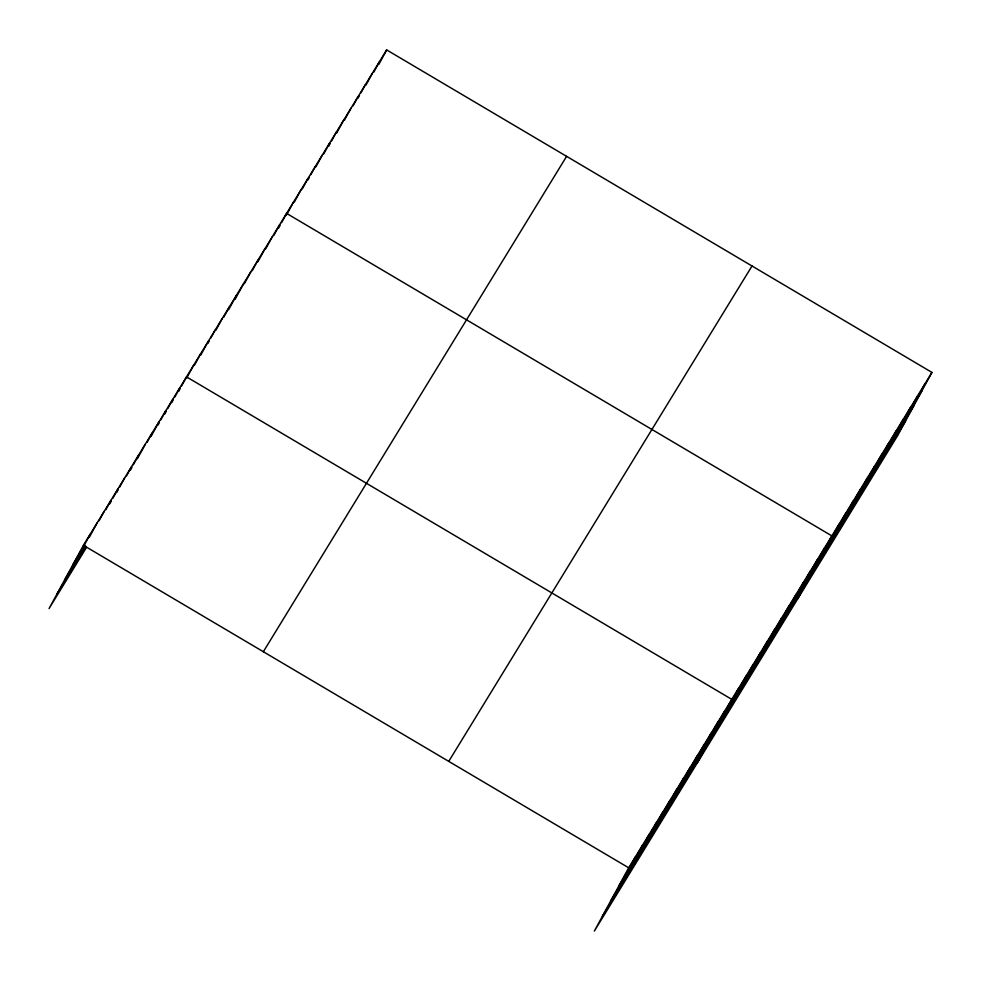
<?xml version="1.0" encoding="UTF-8"?>
<svg xmlns="http://www.w3.org/2000/svg" width="981" height="981" viewBox="0 0 981 981"><rect width="100%" height="100%" fill="white"/><g stroke="black" fill="none" stroke-linecap="round" stroke-linejoin="round"><path stroke-width="1.47" d="M931.95 372.412L628.698 867.805L594.339 931.079L897.59 435.699L931.95 372.412L386.661 49.921L83.41 545.301L49.05 608.588L86.475 547.447M80.209 552.634L90.277 534.069M89.234 537.429L97.156 522.848M98.995 520.899L104.035 511.616M105.862 509.666L110.902 500.384M109.86 503.744L111.294 501.083M112.741 498.434L117.781 489.163M116.739 492.511L118.174 489.862M119.608 487.214L124.648 477.931M126.488 475.981L131.528 466.698M130.485 470.058L131.92 467.397M133.367 464.749L138.395 455.466M137.352 458.826L145.274 444.246M147.113 442.296L152.141 433.013M151.099 436.361L159.02 421.781M157.978 425.141L159.412 422.492M160.859 419.831L165.899 410.561M164.857 413.908L166.292 411.26M167.726 408.611L172.766 399.328M171.724 402.676L173.159 400.027M174.606 397.379L179.646 388.096M178.603 391.456L180.038 388.795M181.473 386.146L186.513 376.876L731.801 699.379L697.442 762.654M186.464 378.445L193.662 365.19M194.336 365.447L200.811 353.516M200.762 355.097L207.96 341.842M207.911 343.424L209.345 340.763M210.792 338.114L215.109 330.168M215.783 330.413L222.258 318.482M223.643 317.415L229.407 306.808M228.634 309.714L236.556 295.134M235.06 299.364L243.705 283.46M244.367 283.705L250.854 271.774M252.24 270.707L258.003 260.1M257.954 261.682L265.152 248.426M265.814 248.671L272.289 236.752M273.687 235.673L279.438 225.066M278.678 227.972L280.112 225.323M281.547 222.675L286.587 213.392L831.876 535.896L797.516 599.17M286.538 214.974L293.736 201.718M294.41 201.963L300.885 190.044M302.283 188.965L308.034 178.358M307.985 179.94L309.432 177.291M310.867 174.643L315.183 166.684M315.857 166.942L322.332 155.01M323.718 153.931L329.481 143.336M328.709 146.23L330.156 143.582M331.59 140.933L336.63 131.65M336.581 133.232L343.779 119.976M344.441 120.234L350.928 108.302M353.037 105.899L358.077 96.629M358.028 98.198L359.463 95.549M360.898 92.901L365.226 84.942M365.888 85.2L372.375 73.268M373.761 72.202L379.512 61.595M378.752 64.501L386.661 49.921M625.486 875.138L635.565 856.572M632.365 863.905L642.445 845.352M639.232 852.673L649.312 834.12M646.111 841.453L656.191 822.887M652.99 830.22L663.058 811.667M659.857 818.988L669.937 800.435M666.737 807.768L676.804 789.202M673.604 796.535L683.683 777.97M680.483 785.303L690.563 766.75M687.35 774.07L697.43 755.517M694.229 762.85L704.309 744.285M701.108 751.618L711.176 733.065M707.975 740.385L718.055 721.832M714.855 729.165L724.922 710.6M728.871 706.259L738.951 687.693M736.02 694.573L746.1 676.019M743.169 682.899L753.249 664.345M750.318 671.225L760.398 652.672M757.467 659.551L767.547 640.985M764.616 647.865L774.683 629.312M771.765 636.191L781.832 617.638M778.914 624.517L788.982 605.964M786.063 612.843L796.131 594.278M793.212 601.157L803.28 582.604M800.349 589.483L810.429 570.93M807.498 577.809L817.578 559.256M814.647 566.135L824.727 547.57M828.945 542.775L839.025 524.222M836.094 531.101L846.174 512.548M843.243 519.427L853.323 500.862M850.392 507.741L860.472 489.188M857.541 496.067L867.621 477.514M864.69 484.393L874.77 465.828M871.839 472.719L881.907 454.154M878.988 461.033L889.056 442.48M886.137 449.359L896.205 430.806M893.286 437.685L903.354 419.12M900.435 426.012L910.503 407.446M907.572 414.325L917.652 395.772M914.721 402.651L924.801 384.098M73.33 563.854L84.783 545.142M65.322 578.618L85.175 546.184M57.057 593.824L86.083 546.417M263.349 651.727L566.613 156.347M448.746 761.379L752.01 265.986M618.619 886.358L921.87 390.978M610.599 901.122L913.863 405.729M602.346 916.328L905.61 420.935M83.41 545.301L628.698 867.805"/></g></svg>
